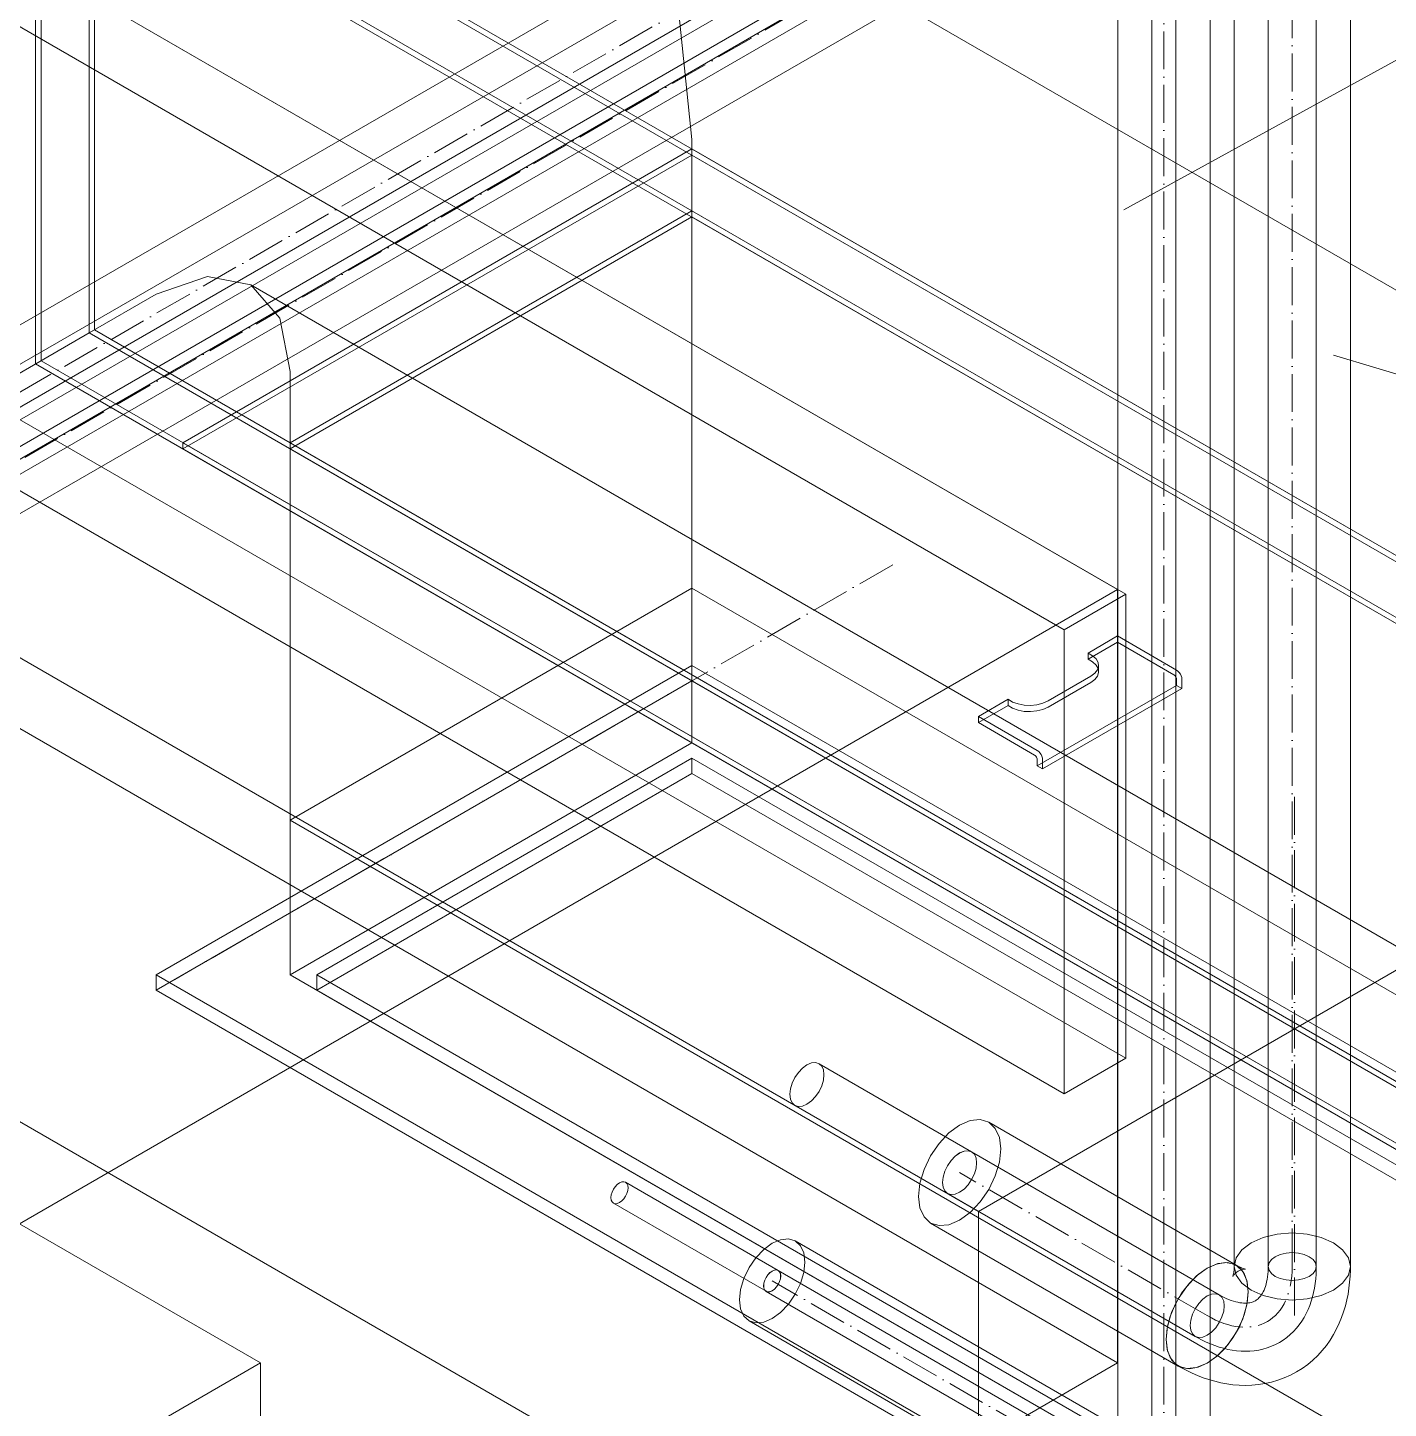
# Model space of a CAD drawing. Header units: millimetres. Extents: x -88595 to 880822, y -1054509 to -148035.
# Drawn here: x 434497.1 to 434856.4, y -325138.5 to -324774 of the extents above; entities that cross this region are included whole.
import ezdxf

# ---------------------------------------------------------------- set-up
doc = ezdxf.new("R2010")
doc.units = ezdxf.units.MM
doc.linetypes.add('$12$ADSK_Осевая', pattern=[14, 10, -2, 0, -2])
doc.linetypes.add('$13$ADSK_Осевая', pattern=[14, 10, -2, 0, -2])
for name, color, linetype, lineweight in [('Воздуховоды', 7, 'Continuous', 18), ('Изоляция', 7, 'Continuous', 18), ('Марки', 7, 'Continuous', 20), ('Оборудование', 7, 'Continuous', 18), ('Трубопровод', 7, 'Continuous', 18), ('Трубопроводы', 7, 'Continuous', 18)]:
    doc.layers.add(name, color=color, linetype=linetype, lineweight=lineweight)

# ---------------------------------------------------------------- blocks, each defined once
blk = doc.blocks.new('$0$ADSK_Канальный блок кондиционера1 - AD122MJERAB-3267588-В_ОВ3_3')
at = {"layer": 'Оборудование'}
for p, q in [((-9478.55, 8169.92), (-8948.22, 7863.73)), ((-9412.79, 8131.95), (-8946.1, 7862.51)), ((-8962.36, 7853.12), (-9429.05, 8122.56)), ((-8946.1, 7740.03), (-9412.79, 8009.48)), ((-9429.05, 8000.09), (-8962.36, 7730.64)), ((-8948.22, 7659.61), (-9478.55, 7965.8)), ((-9441.08, 7579.18), (-8948.22, 7863.73)), ((-8962.36, 7853.12), (-8946.1, 7862.51)), ((-8948.22, 7863.73), (-8948.22, 7659.61)), ((-8946.1, 7862.51), (-8946.1, 7740.03)), ((-8962.36, 7730.64), (-8962.36, 7853.12)), ((-8956.05, 7846.97), (-8948.22, 7851.49)), ((-8948.22, 7851.49), (-8932.67, 7842.5)), ((-8948.22, 7849.85), (-8948.22, 7851.49)), ((-8948.22, 7849.85), (-8956.05, 7845.33)), ((-8933.37, 7841.28), (-8948.22, 7849.85)), ((-8956.05, 7845.33), (-8956.05, 7846.97)), ((-8955.29, 7840.87), (-8966.61, 7834.34)), ((-8953.24, 7842.1), (-8953.24, 7843.73)), ((-8932.67, 7838.42), (-8969.44, 7817.19)), ((-8931.25, 7837.61), (-8968.02, 7816.38)), ((-8966.61, 7832.71), (-8955.29, 7839.24)), ((-8932.67, 7838.42), (-8932.67, 7840.06)), ((-8931.25, 7837.61), (-8932.67, 7838.42)), ((-8931.25, 7840.06), (-8931.25, 7837.61)), ((-8984.99, 7830.26), (-8977.16, 7834.78)), ((-8977.16, 7833.14), (-8984.99, 7828.62)), ((-8977.16, 7834.78), (-8977.16, 7833.14)), ((-8984.99, 7830.26), (-8984.99, 7828.62)), ((-8969.44, 7821.28), (-8984.99, 7830.26)), ((-8984.99, 7828.62), (-8970.14, 7820.05)), ((-8969.44, 7818.83), (-8969.44, 7817.19)), ((-8968.02, 7816.38), (-8968.02, 7818.83)), ((-8969.44, 7817.19), (-8968.02, 7816.38)), ((-8986.77, 7715.32), (-9027.07, 7738.59)), ((-8946.1, 7740.03), (-8962.36, 7730.64)), ((-9033.42, 7727.59), (-8993.12, 7704.32)), ((-9037.85, 7684), (-9078.16, 7707.27)), ((-9081.33, 7701.77), (-9041.03, 7678.5)), ((-9174.5, 7659.61), (-9238.14, 7696.35)), ((-8948.22, 7659.61), (-9441.08, 7375.06)), ((-9315.92, 7577.96), (-9174.5, 7659.61)), ((-9174.5, 7659.61), (-9174.5, 7455.49))]:
    blk.add_line(p, q, dxfattribs=at)
for points in [[(-8956.05, 7846.97, 0), (-8954.82, 7846.28, 0), (-8953.91, 7845.45, 0), (-8953.37, 7844.51, 0), (-8953.25, 7843.52, 0), (-8953.55, 7842.55, 0), (-8954.24, 7841.65, 0), (-8955.29, 7840.87, 0)], [(-8955.29, 7839.24, 0), (-8954.24, 7840.02, 0), (-8953.55, 7840.92, 0), (-8953.25, 7841.89, 0), (-8953.37, 7842.88, 0), (-8953.91, 7843.81, 0), (-8954.82, 7844.65, 0), (-8956.05, 7845.33, 0)], [(-8932.67, 7840.06, 0), (-8932.69, 7840.28, 0), (-8932.76, 7840.52, 0), (-8932.87, 7840.75, 0), (-8933.02, 7840.97, 0), (-8933.19, 7841.15, 0), (-8933.37, 7841.28, 0)], [(-8932.67, 7842.5, 0), (-8932.3, 7842.24, 0), (-8931.96, 7841.88, 0), (-8931.67, 7841.45, 0), (-8931.44, 7840.98, 0), (-8931.3, 7840.51, 0), (-8931.25, 7840.06, 0)], [(-8966.61, 7834.34, 0), (-8967.95, 7833.73, 0), (-8969.52, 7833.33, 0), (-8971.2, 7833.16, 0), (-8972.91, 7833.23, 0), (-8974.53, 7833.54, 0), (-8975.98, 7834.06, 0), (-8977.16, 7834.78, 0)], [(-8977.16, 7833.14, 0), (-8975.98, 7832.43, 0), (-8974.53, 7831.91, 0), (-8972.91, 7831.6, 0), (-8971.2, 7831.53, 0), (-8969.52, 7831.7, 0), (-8967.95, 7832.1, 0), (-8966.61, 7832.71, 0)], [(-8970.14, 7820.05, 0), (-8969.96, 7819.92, 0), (-8969.79, 7819.74, 0), (-8969.64, 7819.52, 0), (-8969.53, 7819.29, 0), (-8969.46, 7819.05, 0), (-8969.44, 7818.83, 0)], [(-8968.02, 7818.83, 0), (-8968.07, 7819.28, 0), (-8968.21, 7819.75, 0), (-8968.44, 7820.22, 0), (-8968.73, 7820.65, 0), (-8969.07, 7821.01, 0), (-8969.44, 7821.28, 0)], [(-9034.74, 7730.5, 0), (-9034.58, 7731.93, 0), (-9034.14, 7733.44, 0), (-9033.42, 7734.93, 0), (-9032.49, 7736.29, 0), (-9031.41, 7737.43, 0), (-9030.25, 7738.28, 0), (-9029.08, 7738.77, 0), (-9028, 7738.88, 0), (-9027.07, 7738.59, 0), (-9026.36, 7737.93, 0), (-9025.91, 7736.94, 0), (-9025.76, 7735.69, 0)], [(-9025.76, 7735.69, 0), (-9025.91, 7734.26, 0), (-9026.36, 7732.75, 0), (-9027.07, 7731.26, 0), (-9028, 7729.9, 0), (-9029.08, 7728.76, 0), (-9030.25, 7727.91, 0), (-9031.41, 7727.41, 0), (-9032.49, 7727.31, 0), (-9033.42, 7727.59, 0), (-9034.14, 7728.26, 0), (-9034.58, 7729.25, 0), (-9034.74, 7730.5, 0)], [(-8985.45, 7712.42, 0), (-8985.6, 7713.67, 0), (-8986.05, 7714.66, 0), (-8986.77, 7715.32, 0), (-8987.7, 7715.61, 0), (-8988.78, 7715.5, 0), (-8989.94, 7715.01, 0), (-8991.1, 7714.16, 0), (-8992.19, 7713.02, 0), (-8993.12, 7711.66, 0), (-8993.83, 7710.17, 0), (-8994.28, 7708.66, 0), (-8994.43, 7707.23, 0)], [(-8994.43, 7707.23, 0), (-8994.28, 7705.98, 0), (-8993.83, 7704.99, 0), (-8993.12, 7704.32, 0), (-8992.19, 7704.04, 0), (-8991.1, 7704.14, 0), (-8989.94, 7704.64, 0), (-8988.78, 7705.49, 0), (-8987.7, 7706.63, 0), (-8986.77, 7707.99, 0), (-8986.05, 7709.48, 0), (-8985.6, 7710.99, 0), (-8985.45, 7712.42, 0)], [(-9081.99, 7703.22, 0), (-9081.91, 7703.94, 0), (-9081.69, 7704.69, 0), (-9081.33, 7705.43, 0), (-9080.87, 7706.11, 0), (-9080.32, 7706.69, 0), (-9079.74, 7707.11, 0), (-9079.16, 7707.36, 0), (-9078.62, 7707.41, 0), (-9078.16, 7707.27, 0), (-9077.8, 7706.94, 0), (-9077.58, 7706.44, 0), (-9077.5, 7705.81, 0)], [(-9077.5, 7705.81, 0), (-9077.58, 7705.1, 0), (-9077.8, 7704.34, 0), (-9078.16, 7703.6, 0), (-9078.62, 7702.92, 0), (-9079.16, 7702.35, 0), (-9079.74, 7701.92, 0), (-9080.32, 7701.68, 0), (-9080.87, 7701.62, 0), (-9081.33, 7701.77, 0), (-9081.69, 7702.1, 0), (-9081.91, 7702.59, 0), (-9081.99, 7703.22, 0)], [(-9037.19, 7682.54, 0), (-9037.27, 7683.17, 0), (-9037.49, 7683.67, 0), (-9037.85, 7684, 0), (-9038.32, 7684.14, 0), (-9038.86, 7684.09, 0), (-9039.44, 7683.84, 0), (-9040.02, 7683.42, 0), (-9040.56, 7682.84, 0), (-9041.03, 7682.16, 0), (-9041.38, 7681.42, 0), (-9041.61, 7680.67, 0), (-9041.68, 7679.95, 0)], [(-9041.68, 7679.95, 0), (-9041.61, 7679.32, 0), (-9041.38, 7678.83, 0), (-9041.03, 7678.5, 0), (-9040.56, 7678.35, 0), (-9040.02, 7678.41, 0), (-9039.44, 7678.65, 0), (-9038.86, 7679.08, 0), (-9038.32, 7679.65, 0), (-9037.85, 7680.33, 0), (-9037.49, 7681.07, 0), (-9037.27, 7681.83, 0), (-9037.19, 7682.54, 0)]]:
    blk.add_polyline3d(points, dxfattribs=at)
blk = doc.blocks.new('$0$ADSK_МедьПайка_Отвод-гнутая труба - Отвод _гнутая труба_-V106-В_ОВ3_3')
at = {"layer": 'Трубопроводы', "color": 134, "true_color": 0x00a6a6}
for points in [[(-8906.61, 7687.64, 0), (-8907.62, 7686.88, 0), (-8908.25, 7685.99, 0), (-8908.47, 7685.04, 0), (-8908.25, 7684.09, 0), (-8907.62, 7683.21, 0), (-8906.61, 7682.45, 0), (-8905.29, 7681.87, 0), (-8903.76, 7681.5, 0), (-8902.12, 7681.38, 0), (-8900.48, 7681.5, 0), (-8898.94, 7681.87, 0), (-8897.63, 7682.45, 0)], [(-8897.63, 7682.45, 0), (-8896.62, 7683.21, 0), (-8895.99, 7684.09, 0), (-8895.77, 7685.04, 0), (-8895.99, 7685.99, 0), (-8896.62, 7686.88, 0), (-8897.63, 7687.64, 0), (-8898.94, 7688.22, 0), (-8900.48, 7688.58, 0), (-8902.12, 7688.71, 0), (-8903.76, 7688.58, 0), (-8905.29, 7688.22, 0), (-8906.61, 7687.64, 0)], [(-8911.87, 7676.01, 0), (-8911.62, 7676.16, 0), (-8911.38, 7676.34, 0), (-8911.14, 7676.54, 0), (-8910.91, 7676.76, 0), (-8910.67, 7677.01, 0), (-8910.45, 7677.3, 0), (-8910.22, 7677.62, 0), (-8910, 7677.98, 0), (-8909.78, 7678.37, 0), (-8909.58, 7678.81, 0), (-8909.38, 7679.29, 0), (-8909.2, 7679.81, 0), (-8909.03, 7680.37, 0), (-8908.88, 7680.97, 0), (-8908.75, 7681.61, 0), (-8908.65, 7682.28, 0), (-8908.56, 7683, 0), (-8908.51, 7683.75, 0), (-8908.47, 7684.53, 0), (-8908.47, 7685.04, 0)], [(-8905.52, 7665.01, 0), (-8904.52, 7665.63, 0), (-8903.58, 7666.32, 0), (-8902.68, 7667.07, 0), (-8901.83, 7667.88, 0), (-8901.04, 7668.74, 0), (-8900.31, 7669.65, 0), (-8899.63, 7670.61, 0), (-8899.02, 7671.6, 0), (-8898.46, 7672.63, 0), (-8897.95, 7673.69, 0), (-8897.51, 7674.78, 0), (-8897.12, 7675.89, 0), (-8896.78, 7677.03, 0), (-8896.49, 7678.19, 0), (-8896.25, 7679.37, 0), (-8896.06, 7680.56, 0), (-8895.92, 7681.78, 0), (-8895.83, 7683.01, 0), (-8895.78, 7684.25, 0), (-8895.77, 7685.04, 0)], [(-8924.57, 7666.9, 0), (-8925.73, 7666.4, 0), (-8926.81, 7666.29, 0), (-8927.74, 7666.58, 0), (-8928.46, 7667.24, 0), (-8928.91, 7668.24, 0), (-8929.06, 7669.49, 0), (-8928.91, 7670.92, 0), (-8928.46, 7672.43, 0), (-8927.74, 7673.91, 0), (-8926.81, 7675.28, 0), (-8925.73, 7676.42, 0), (-8924.57, 7677.27, 0)], [(-8924.57, 7677.27, 0), (-8923.41, 7677.76, 0), (-8922.32, 7677.87, 0), (-8921.39, 7677.58, 0), (-8920.68, 7676.92, 0), (-8920.23, 7675.93, 0), (-8920.08, 7674.67, 0), (-8920.23, 7673.24, 0), (-8920.68, 7671.73, 0), (-8921.39, 7670.25, 0), (-8922.32, 7668.89, 0), (-8923.41, 7667.74, 0), (-8924.57, 7666.9, 0)], [(-8911.87, 7676.01, 0), (-8912.13, 7675.87, 0), (-8912.4, 7675.75, 0), (-8912.69, 7675.64, 0), (-8913, 7675.55, 0), (-8913.34, 7675.48, 0), (-8913.7, 7675.42, 0), (-8914.09, 7675.38, 0), (-8914.51, 7675.37, 0), (-8914.96, 7675.38, 0), (-8915.44, 7675.42, 0), (-8915.95, 7675.49, 0), (-8916.49, 7675.59, 0), (-8917.06, 7675.73, 0), (-8917.66, 7675.9, 0), (-8918.28, 7676.11, 0), (-8918.92, 7676.36, 0), (-8919.58, 7676.64, 0), (-8920.25, 7676.97, 0), (-8920.95, 7677.33, 0), (-8921.39, 7677.58, 0)], [(-8905.52, 7665.01, 0), (-8906.55, 7664.46, 0), (-8907.63, 7663.98, 0), (-8908.73, 7663.58, 0), (-8909.85, 7663.25, 0), (-8910.99, 7663, 0), (-8912.15, 7662.82, 0), (-8913.31, 7662.71, 0), (-8914.48, 7662.67, 0), (-8915.65, 7662.7, 0), (-8916.82, 7662.8, 0), (-8917.98, 7662.96, 0), (-8919.14, 7663.17, 0), (-8920.3, 7663.45, 0), (-8921.45, 7663.78, 0), (-8922.59, 7664.16, 0), (-8923.72, 7664.6, 0), (-8924.84, 7665.08, 0), (-8925.95, 7665.61, 0), (-8927.05, 7666.19, 0), (-8927.74, 7666.58, 0)]]:
    blk.add_polyline3d(points, dxfattribs=at)
blk = doc.blocks.new('$0$ADSK_Решетка вентиляционная жалюзийная_Приточная2 - Решетка приточная_Однорядная-4279700-В_ОВ3_3')
at = {"layer": 'Воздуховоды', "color": 140, "true_color": 0x1bb3e4}
for p, q in [((22805.32, 15447.11), (22699.25, 15385.87)), ((23229.58, 15202.16), (22805.32, 15447.11)), ((22805.32, 15406.28), (22805.32, 15447.11)), ((22805.32, 15426.7), (22663.89, 15345.05)), ((23264.93, 15161.34), (22805.32, 15426.7)), ((22805.32, 15422.61), (22805.32, 15426.7)), ((22663.89, 15340.97), (22805.32, 15422.61)), ((22805.32, 15422.61), (23264.93, 15157.25)), ((22699.25, 15345.05), (22805.32, 15406.28)), ((22805.32, 15406.28), (23229.58, 15161.34)), ((22706.32, 15345.05), (22805.32, 15402.2)), ((22805.32, 15402.2), (22706.32, 15345.05)), ((22805.32, 15402.2), (23222.51, 15161.34)), ((22805.32, 15398.12), (22805.32, 15402.2)), ((23222.51, 15161.34), (22805.32, 15402.2)), ((22805.32, 15398.12), (22805.32, 15402.2)), ((22805.32, 15398.12), (22706.32, 15340.97)), ((22706.32, 15340.97), (22805.32, 15398.12)), ((23222.51, 15157.25), (22805.32, 15398.12)), ((22805.32, 15398.12), (23222.51, 15157.25)), ((22699.25, 15385.87), (23123.51, 15140.92)), ((22699.25, 15345.05), (22699.25, 15385.87)), ((22663.89, 15345.05), (23123.51, 15079.69)), ((22663.89, 15340.97), (22663.89, 15345.05)), ((23123.51, 15100.1), (22699.25, 15345.05)), ((23123.51, 15104.18), (22706.32, 15345.05)), ((22706.32, 15340.97), (22706.32, 15345.05)), ((22706.32, 15345.05), (23123.51, 15104.18)), ((22706.32, 15340.97), (22706.32, 15345.05)), ((23123.51, 15075.6), (22663.89, 15340.97)), ((22706.32, 15340.97), (23123.51, 15100.1)), ((23123.51, 15100.1), (22706.32, 15340.97))]:
    blk.add_line(p, q, dxfattribs=at)
blk = doc.blocks.new('$0$ADSK_Отвод_Прямоугольный1 - Стандарт-V113-В_ОВ3_3')
at = {"layer": 'Воздуховоды', "color": 140, "true_color": 0x1bb3e4}
for p, q in [((23084.62, 15298.1), (22632.07, 15559.38)), ((22632.07, 15559.38), (22632.07, 15404.24)), ((22633.49, 15405.06), (22633.49, 15560.19)), ((22633.49, 15560.19), (23086.04, 15298.92)), ((23188.16, 15310.05), (22763.89, 15554.99)), ((23071.89, 15290.75), (22647.63, 15535.7)), ((22647.63, 15535.7), (22647.63, 15413.23)), ((23070.48, 15289.93), (22646.22, 15534.88)), ((22646.22, 15412.41), (22646.22, 15534.88)), ((22646.22, 15412.41), (22646.22, 15534.88)), ((22646.22, 15534.88), (23070.48, 15289.93)), ((22805.32, 15463.44), (22805.32, 15443.03)), ((22805.32, 15460.99), (22670.97, 15383.42)), ((22670.97, 15381.79), (22805.32, 15459.36)), ((23257.86, 15199.71), (22805.32, 15460.99)), ((22805.32, 15459.36), (22805.32, 15460.99)), ((22805.32, 15459.36), (23257.86, 15198.08)), ((22699.25, 15383.42), (22805.32, 15444.66)), ((22805.32, 15444.66), (23229.58, 15199.71)), ((22805.32, 15443.03), (22805.32, 15444.66)), ((22805.32, 15443.03), (22699.25, 15381.79)), ((22805.32, 15443.03), (22699.25, 15381.79)), ((22805.32, 15443.03), (23229.58, 15198.08)), ((23229.58, 15198.08), (22805.32, 15443.03)), ((22663.89, 15422.61), (22646.22, 15412.41)), ((23113.16, 15180.14), (22688.89, 15425.09)), ((22646.22, 15412.41), (22647.63, 15413.23)), ((22646.22, 15412.41), (23070.48, 15167.46)), ((23070.48, 15167.46), (22646.22, 15412.41)), ((22647.63, 15413.23), (23071.89, 15168.28)), ((22632.07, 15404.24), (22633.49, 15405.06)), ((22632.07, 15404.24), (23084.62, 15142.96)), ((23086.04, 15143.78), (22633.49, 15405.06)), ((22699.25, 15381.79), (22699.25, 15402.2)), ((22670.97, 15383.42), (23123.51, 15122.14)), ((22670.97, 15381.79), (22670.97, 15383.42)), ((23123.51, 15138.47), (22699.25, 15383.42)), ((22699.25, 15381.79), (22699.25, 15383.42)), ((23123.51, 15120.51), (22670.97, 15381.79)), ((23123.51, 15136.84), (22699.25, 15381.79)), ((22699.25, 15381.79), (23123.51, 15136.84))]:
    blk.add_line(p, q, dxfattribs=at)
for points in [[(22663.89, 15545.09, 0), (22695.36, 15559.16, 0), (22725.25, 15564.34, 0), (22752.07, 15560.37, 0), (22774.46, 15547.44, 0), (22791.31, 15526.21, 0), (22801.77, 15497.73, 0), (22805.32, 15463.44, 0)], [(22663.89, 15422.61, 0), (22677.42, 15427.32, 0), (22688.89, 15425.09, 0), (22696.56, 15416.27, 0), (22699.25, 15402.2, 0)]]:
    blk.add_polyline3d(points, dxfattribs=at)

msp = doc.modelspace()

# ---------------------------------------------------------------- linework, layer by layer
at = {"layer": 'Воздуховоды', "color": 140, "true_color": 0x1bb3e4}
for p, q in [((434513.39, -324854.58), (434513.39, -324732.11)), ((435096.75, -325068.91), (434513.39, -324732.11)), ((434672.49, -324823.96), (434566.42, -324885.2)), ((434672.49, -324962.77), (434672.49, -324823.96)), ((434748.15, -325086.47), (434323.88, -324841.52)), ((434323.88, -324963.99), (434513.39, -324854.58)), ((434513.39, -324854.58), (434990.68, -325130.15)), ((434566.42, -324885.2), (434566.42, -325024)), ((434566.42, -325024), (434672.49, -324962.77)), ((434672.49, -324962.77), (435096.75, -325207.72)), ((434323.88, -324963.99), (434748.15, -325208.94)), ((434748.15, -325086.47), (434937.65, -324977.06)), ((434990.68, -325268.95), (434566.42, -325024)), ((434748.15, -325208.94), (434748.15, -325086.47))]:
    msp.add_line(p, q, dxfattribs=at)
at = {"layer": 'Воздуховоды', "color": 140, "linetype": '$12$ADSK_Осевая', "true_color": 0x1bb3e4}
for p, q in [((434725.52, -324915.82), (434536.01, -325025.23)), ((434831.59, -324977.06), (434831.59, -325115.86))]:
    msp.add_line(p, q, dxfattribs=at)
at = {"layer": 'Изоляция', "color": 134, "true_color": 0x00a6a6}
for p, q in [((434800.89, -324675.93), (433209.59, -325594.67)), ((433224.94, -325621.25), (434816.24, -324702.51)), ((434815.67, -324702.18), (434815.67, -325101.04)), ((434846.37, -325101.04), (434846.37, -324702.18)), ((434816.24, -325100.71), (434750.87, -325062.97)), ((434735.52, -325089.55), (434800.89, -325127.3))]:
    msp.add_line(p, q, dxfattribs=at)
at = {"layer": 'Изоляция', "color": 190, "true_color": 0x8000ff}
for p, q in [((434779.82, -324709.79), (433154.49, -325648.17)), ((434784.96, -324726.81), (434784.96, -325151.59)), ((434809.31, -325151.59), (434809.31, -324726.81)), ((433166.67, -325669.26), (434791.99, -324730.87)), ((434791.99, -325147.53), (434699.79, -325094.29)), ((434687.61, -325115.38), (434779.82, -325168.62))]:
    msp.add_line(p, q, dxfattribs=at)
at = {"layer": 'Изоляция', "color": 134, "true_color": 0x00a6a6}
for points in [[(434732.34, -325082.53, 0), (434732.71, -325079.07, 0), (434733.8, -325075.42, 0), (434735.52, -325071.83, 0), (434737.77, -325068.54, 0), (434740.39, -325065.78, 0), (434743.2, -325063.73, 0)], [(434743.2, -325063.73, 0), (434746.01, -325062.53, 0), (434748.62, -325062.27, 0), (434750.87, -325062.97, 0), (434752.6, -325064.57, 0), (434753.68, -325066.96, 0), (434754.05, -325069.99, 0)], [(434754.05, -325069.99, 0), (434753.68, -325073.45, 0), (434752.6, -325077.1, 0), (434750.87, -325080.69, 0), (434748.62, -325083.98, 0), (434746.01, -325086.74, 0), (434743.2, -325088.79, 0)], [(434743.2, -325088.79, 0), (434740.39, -325089.99, 0), (434737.77, -325090.25, 0), (434735.52, -325089.55, 0), (434733.8, -325087.95, 0), (434732.71, -325085.56, 0), (434732.34, -325082.53, 0)], [(434820.17, -325094.77, 0), (434823.34, -325093.37, 0), (434827.05, -325092.48, 0), (434831.02, -325092.18, 0), (434834.99, -325092.48, 0), (434838.69, -325093.37, 0), (434841.87, -325094.77, 0)], [(434841.87, -325094.77, 0), (434838.69, -325093.37, 0), (434834.99, -325092.48, 0), (434831.02, -325092.18, 0), (434827.05, -325092.48, 0), (434823.34, -325093.37, 0), (434820.17, -325094.77, 0)], [(434820.17, -325107.31, 0), (434817.73, -325105.47, 0), (434816.19, -325103.34, 0), (434815.67, -325101.04, 0), (434816.19, -325098.75, 0), (434817.73, -325096.61, 0), (434820.17, -325094.77, 0)], [(434820.17, -325094.77, 0), (434817.73, -325096.61, 0), (434816.19, -325098.75, 0), (434815.67, -325101.04, 0), (434816.19, -325103.34, 0), (434817.73, -325105.47, 0), (434820.17, -325107.31, 0)], [(434841.87, -325094.77, 0), (434844.31, -325096.61, 0), (434845.85, -325098.75, 0), (434846.37, -325101.04, 0), (434845.85, -325103.34, 0), (434844.31, -325105.47, 0), (434841.87, -325107.31, 0)], [(434841.87, -325107.31, 0), (434844.31, -325105.47, 0), (434845.85, -325103.34, 0), (434846.37, -325101.04, 0), (434845.85, -325098.75, 0), (434844.31, -325096.61, 0), (434841.87, -325094.77, 0)], [(434808.57, -325101.47, 0), (434805.76, -325103.52, 0), (434803.14, -325106.28, 0), (434800.89, -325109.57, 0), (434799.17, -325113.16, 0), (434798.09, -325116.81, 0), (434797.72, -325120.27, 0)], [(434797.72, -325120.27, 0), (434797.99, -325117.32, 0), (434798.79, -325114.21, 0), (434800.08, -325111.09, 0), (434801.8, -325108.11, 0), (434803.86, -325105.43, 0), (434806.16, -325103.18, 0), (434808.57, -325101.47, 0)], [(434808.57, -325101.47, 0), (434810.99, -325100.39, 0), (434813.28, -325099.99, 0), (434815.34, -325100.3, 0), (434817.06, -325101.29, 0), (434818.35, -325102.92, 0), (434819.15, -325105.11, 0), (434819.42, -325107.74, 0)], [(434819.42, -325107.74, 0), (434819.05, -325104.71, 0), (434817.97, -325102.31, 0), (434816.24, -325100.71, 0), (434814, -325100.02, 0), (434811.38, -325100.28, 0), (434808.57, -325101.47, 0)], [(434815.33, -325103.65, 0), (434815.34, -325103.62, 0), (434815.36, -325103.55, 0), (434815.41, -325103.42, 0), (434815.45, -325103.23, 0), (434815.51, -325103, 0), (434815.56, -325102.71, 0), (434815.6, -325102.36, 0), (434815.64, -325101.97, 0), (434815.66, -325101.54, 0), (434815.67, -325101.05, 0), (434815.67, -325101.04, 0)], [(434818.68, -325101.72, 0), (434818.65, -325101.71, 0), (434818.57, -325101.7, 0), (434818.43, -325101.67, 0), (434818.25, -325101.62, 0), (434818.02, -325101.55, 0), (434817.74, -325101.44, 0), (434817.42, -325101.31, 0), (434817.07, -325101.15, 0), (434816.68, -325100.95, 0), (434816.25, -325100.72, 0), (434816.24, -325100.71, 0)], [(434832.12, -325128.87, 0), (434833.64, -325127.92, 0), (434835.09, -325126.87, 0), (434836.46, -325125.72, 0), (434837.74, -325124.5, 0), (434838.93, -325123.21, 0), (434840.02, -325121.85, 0), (434841.01, -325120.45, 0), (434841.91, -325119.01, 0), (434842.71, -325117.53, 0), (434843.42, -325116.03, 0), (434844.04, -325114.51, 0), (434844.58, -325112.97, 0), (434845.04, -325111.42, 0), (434845.43, -325109.87, 0), (434845.74, -325108.31, 0), (434845.99, -325106.74, 0), (434846.17, -325105.17, 0), (434846.3, -325103.61, 0), (434846.36, -325102.04, 0), (434846.37, -325101.04, 0)], [(434816.77, -325102.28, 0), (434816.49, -325102.46, 0), (434816.23, -325102.64, 0), (434816, -325102.84, 0), (434815.8, -325103.03, 0), (434815.64, -325103.21, 0), (434815.51, -325103.36, 0), (434815.42, -325103.49, 0), (434815.36, -325103.59, 0), (434815.33, -325103.64, 0), (434815.33, -325103.65, 0)], [(434816.77, -325102.28, 0), (434817.06, -325102.13, 0), (434817.35, -325102, 0), (434817.63, -325101.89, 0), (434817.9, -325101.82, 0), (434818.14, -325101.76, 0), (434818.34, -325101.73, 0), (434818.5, -325101.72, 0), (434818.61, -325101.71, 0), (434818.67, -325101.71, 0), (434818.68, -325101.72, 0)], [(434808.57, -325126.54, 0), (434811.38, -325124.49, 0), (434814, -325121.72, 0), (434816.24, -325118.43, 0), (434817.97, -325114.84, 0), (434819.05, -325111.19, 0), (434819.42, -325107.74, 0)], [(434819.42, -325107.74, 0), (434819.15, -325110.68, 0), (434818.35, -325113.8, 0), (434817.05, -325116.92, 0), (434815.34, -325119.9, 0), (434813.28, -325122.58, 0), (434810.98, -325124.83, 0), (434808.57, -325126.54, 0)], [(434841.87, -325107.31, 0), (434838.69, -325108.72, 0), (434834.99, -325109.6, 0), (434831.02, -325109.9, 0), (434827.05, -325109.6, 0), (434823.34, -325108.72, 0), (434820.17, -325107.31, 0)], [(434820.17, -325107.31, 0), (434823.34, -325108.72, 0), (434827.05, -325109.6, 0), (434831.02, -325109.9, 0), (434834.99, -325109.6, 0), (434838.69, -325108.72, 0), (434841.87, -325107.31, 0)], [(434797.72, -325120.27, 0), (434798.09, -325123.3, 0), (434799.17, -325125.7, 0), (434800.89, -325127.3, 0), (434803.14, -325127.99, 0), (434805.76, -325127.73, 0), (434808.57, -325126.54, 0)], [(434808.57, -325126.54, 0), (434806.15, -325127.62, 0), (434803.86, -325128.01, 0), (434801.8, -325127.71, 0), (434800.08, -325126.72, 0), (434798.79, -325125.09, 0), (434797.99, -325122.9, 0), (434797.72, -325120.27, 0)], [(434832.12, -325128.87, 0), (434830.53, -325129.71, 0), (434828.9, -325130.44, 0), (434827.22, -325131.06, 0), (434825.53, -325131.55, 0), (434823.81, -325131.93, 0), (434822.09, -325132.2, 0), (434820.38, -325132.36, 0), (434818.68, -325132.41, 0), (434817, -325132.37, 0), (434815.35, -325132.23, 0), (434813.72, -325132.01, 0), (434812.12, -325131.71, 0), (434810.55, -325131.34, 0), (434809.01, -325130.9, 0), (434807.5, -325130.39, 0), (434806.02, -325129.82, 0), (434804.57, -325129.19, 0), (434803.15, -325128.51, 0), (434801.76, -325127.79, 0), (434800.89, -325127.3, 0)]]:
    msp.add_polyline3d(points, dxfattribs=at)
at = {"layer": 'Изоляция', "color": 190, "true_color": 0x8000ff}
for points in [[(434693.7, -325094.9, 0), (434695.93, -325093.95, 0), (434698, -325093.74, 0), (434699.79, -325094.29, 0), (434701.16, -325095.56, 0), (434702.02, -325097.46, 0), (434702.31, -325099.87, 0)], [(434685.09, -325109.81, 0), (434685.38, -325107.07, 0), (434686.24, -325104.17, 0), (434687.61, -325101.32, 0), (434689.4, -325098.71, 0), (434691.47, -325096.52, 0), (434693.7, -325094.9, 0)], [(434702.31, -325099.87, 0), (434702.02, -325102.61, 0), (434701.16, -325105.5, 0), (434699.79, -325108.35, 0), (434698, -325110.96, 0), (434695.93, -325113.15, 0), (434693.7, -325114.78, 0)], [(434693.7, -325114.78, 0), (434691.47, -325115.73, 0), (434689.4, -325115.93, 0), (434687.61, -325115.38, 0), (434686.24, -325114.11, 0), (434685.38, -325112.21, 0), (434685.09, -325109.81, 0)]]:
    msp.add_polyline3d(points, dxfattribs=at)
at = {"layer": 'Марки'}
for p, q in [((434786.52, -324822.13), (435212.55, -324587.81)), ((434841.91, -324860.47), (435212.55, -324971.24))]:
    msp.add_line(p, q, dxfattribs=at)
at = {"layer": 'Трубопровод', "color": 134, "true_color": 0x00a6a6}
for p, q in [((434805.39, -324683.72), (433211.99, -325603.68)), ((433218.34, -325614.67), (434811.74, -324694.72)), ((434824.67, -324702.18), (434824.67, -325101.04)), ((434837.37, -325101.04), (434837.37, -324702.18)), ((434811.74, -325108.5), (434746.37, -325070.76)), ((434740.02, -325081.76), (434805.39, -325119.5))]:
    msp.add_line(p, q, dxfattribs=at)
at = {"layer": 'Трубопровод', "color": 134, "linetype": '$12$ADSK_Осевая', "true_color": 0x00a6a6}
for p, q in [((434808.57, -324689.22), (433215.16, -325609.17)), ((434808.57, -324689.22), (433215.16, -325609.17)), ((434831.02, -325101.04), (434831.02, -324702.18)), ((434831.02, -325101.04), (434831.02, -324702.18)), ((434808.57, -325114), (434743.2, -325076.26)), ((434808.57, -325114), (434743.2, -325076.26))]:
    msp.add_line(p, q, dxfattribs=at)
at = {"layer": 'Трубопровод', "color": 190, "true_color": 0x8000ff}
for p, q in [((434784.32, -324717.58), (433156.35, -325657.49)), ((433159.53, -325662.99), (434787.49, -324723.08)), ((434793.96, -324726.81), (434793.96, -325151.59)), ((434800.31, -325151.59), (434800.31, -324726.81)), ((434787.49, -325155.32), (434695.29, -325102.09)), ((434692.11, -325107.59), (434784.32, -325160.82))]:
    msp.add_line(p, q, dxfattribs=at)
at = {"layer": 'Трубопровод', "color": 190, "linetype": '$12$ADSK_Осевая', "true_color": 0x8000ff}
for p, q in [((434785.91, -324720.33), (433157.94, -325660.24)), ((434785.91, -324720.33), (433157.94, -325660.24)), ((434797.13, -325151.59), (434797.13, -324726.81)), ((434797.13, -325151.59), (434797.13, -324726.81)), ((434785.91, -325158.07), (434693.7, -325104.84)), ((434785.91, -325158.07), (434693.7, -325104.84))]:
    msp.add_line(p, q, dxfattribs=at)
at = {"layer": 'Трубопровод', "color": 134, "true_color": 0x00a6a6}
for points in [[(434738.71, -325078.85, 0), (434738.86, -325077.42, 0), (434739.31, -325075.91, 0), (434740.02, -325074.43, 0), (434740.95, -325073.07, 0), (434742.04, -325071.92, 0), (434743.2, -325071.08, 0)], [(434743.2, -325071.08, 0), (434744.36, -325070.58, 0), (434745.44, -325070.47, 0), (434746.37, -325070.76, 0), (434747.09, -325071.42, 0), (434747.53, -325072.41, 0), (434747.69, -325073.67, 0)], [(434747.69, -325073.67, 0), (434747.53, -325075.1, 0), (434747.09, -325076.61, 0), (434746.37, -325078.09, 0), (434745.44, -325079.45, 0), (434744.36, -325080.6, 0), (434743.2, -325081.45, 0)], [(434743.2, -325081.45, 0), (434742.04, -325081.94, 0), (434740.95, -325082.05, 0), (434740.02, -325081.76, 0), (434739.31, -325081.1, 0), (434738.86, -325080.11, 0), (434738.71, -325078.85, 0)], [(434826.53, -325098.45, 0), (434827.84, -325097.87, 0), (434829.38, -325097.5, 0), (434831.02, -325097.38, 0), (434832.66, -325097.5, 0), (434834.19, -325097.87, 0), (434835.51, -325098.45, 0)], [(434826.53, -325103.63, 0), (434825.52, -325102.87, 0), (434824.89, -325101.99, 0), (434824.67, -325101.04, 0), (434824.89, -325100.09, 0), (434825.52, -325099.21, 0), (434826.53, -325098.45, 0)], [(434835.51, -325098.45, 0), (434836.52, -325099.21, 0), (434837.15, -325100.09, 0), (434837.37, -325101.04, 0), (434837.15, -325101.99, 0), (434836.52, -325102.87, 0), (434835.51, -325103.63, 0)], [(434835.51, -325103.63, 0), (434834.19, -325104.22, 0), (434832.66, -325104.58, 0), (434831.02, -325104.71, 0), (434829.38, -325104.58, 0), (434827.84, -325104.22, 0), (434826.53, -325103.63, 0)], [(434808.57, -325108.82, 0), (434807.41, -325109.67, 0), (434806.32, -325110.81, 0), (434805.39, -325112.17, 0), (434804.68, -325113.66, 0), (434804.23, -325115.17, 0), (434804.08, -325116.6, 0)], [(434813.06, -325111.41, 0), (434812.91, -325110.16, 0), (434812.46, -325109.17, 0), (434811.74, -325108.5, 0), (434810.81, -325108.22, 0), (434809.73, -325108.32, 0), (434808.57, -325108.82, 0)], [(434808.57, -325119.19, 0), (434809.73, -325118.34, 0), (434810.81, -325117.2, 0), (434811.74, -325115.84, 0), (434812.46, -325114.35, 0), (434812.91, -325112.84, 0), (434813.06, -325111.41, 0)], [(434804.08, -325116.6, 0), (434804.23, -325117.85, 0), (434804.68, -325118.84, 0), (434805.39, -325119.5, 0), (434806.32, -325119.79, 0), (434807.41, -325119.68, 0), (434808.57, -325119.19, 0)]]:
    msp.add_polyline3d(points, dxfattribs=at)
at = {"layer": 'Трубопровод', "color": 190, "true_color": 0x8000ff}
for points in [[(434691.45, -325106.13, 0), (434691.53, -325105.42, 0), (434691.76, -325104.66, 0), (434692.11, -325103.92, 0), (434692.58, -325103.24, 0), (434693.12, -325102.67, 0), (434693.7, -325102.25, 0)], [(434693.7, -325102.25, 0), (434694.28, -325102, 0), (434694.82, -325101.94, 0), (434695.29, -325102.09, 0), (434695.64, -325102.42, 0), (434695.87, -325102.92, 0), (434695.94, -325103.54, 0)], [(434695.94, -325103.54, 0), (434695.87, -325104.26, 0), (434695.64, -325105.01, 0), (434695.29, -325105.75, 0), (434694.82, -325106.43, 0), (434694.28, -325107.01, 0), (434693.7, -325107.43, 0)], [(434693.7, -325107.43, 0), (434693.12, -325107.68, 0), (434692.58, -325107.73, 0), (434692.11, -325107.59, 0), (434691.76, -325107.26, 0), (434691.53, -325106.76, 0), (434691.45, -325106.13, 0)]]:
    msp.add_polyline3d(points, dxfattribs=at)
at = {"layer": 'Трубопроводы', "color": 134, "linetype": '$13$ADSK_Осевая', "true_color": 0x00a6a6}
msp.add_ellipse((434808.57, -325088.08), major_axis=(-15.87, 27.5), ratio=0.57735, start_param=2.356194, end_param=3.926991, dxfattribs=at)

# ---------------------------------------------------------------- block references
at = {"layer": 'Воздуховоды', "color": 140, "true_color": 0x1bb3e4}
for name, p in [('$0$ADSK_Отвод_Прямоугольный1 - Стандарт-V113-В_ОВ3_3', (411867.17, -340266.99)), ('$0$ADSK_Решетка вентиляционная жалюзийная_Приточная2 - Решетка приточная_Однорядная-4279700-В_ОВ3_3', (411867.17, -340369.05))]:
    msp.add_blockref(name, p, dxfattribs=at)
at = {"layer": 'Оборудование'}
msp.add_blockref('$0$ADSK_Канальный блок кондиционера1 - AD122MJERAB-3267588-В_ОВ3_3', (443733.14, -332786.08), dxfattribs=at)
at = {"layer": 'Трубопроводы', "color": 134, "true_color": 0x00a6a6}
msp.add_blockref('$0$ADSK_МедьПайка_Отвод-гнутая труба - Отвод _гнутая труба_-V106-В_ОВ3_3', (443733.14, -332786.08), dxfattribs=at)

doc.saveas('drawing.dxf')
